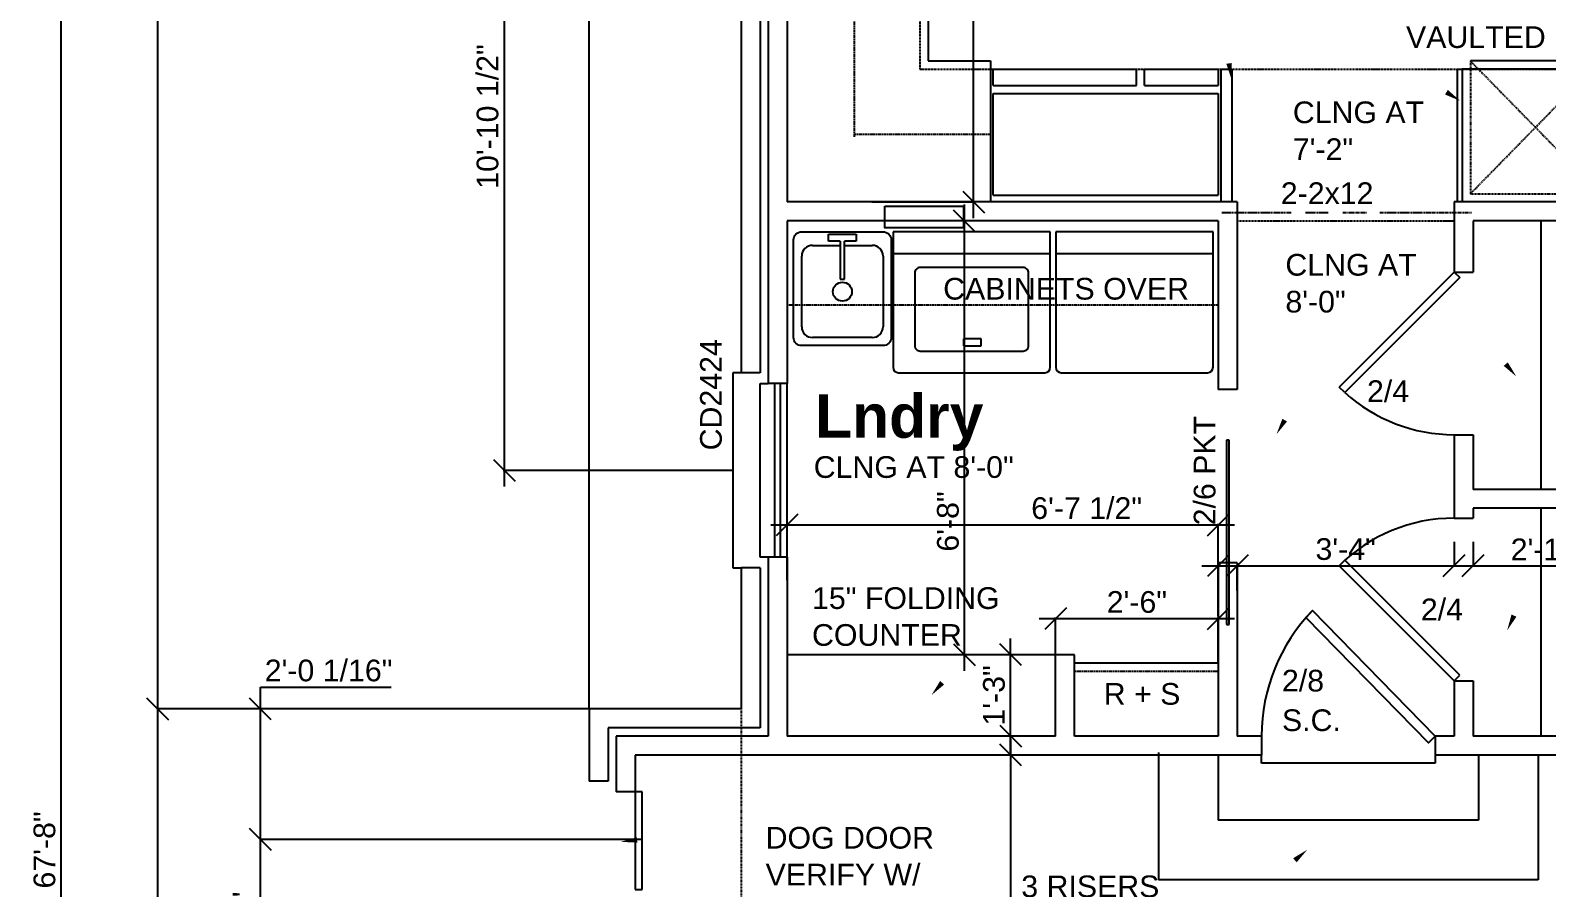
# Model space of a CAD drawing. Header units: inches. Extents: x 8 to 1535, y 73 to 1076.
# Drawn here: x 617.6 to 897.2, y 575.6 to 733.8 of the extents above; entities that cross this region are included whole.
import ezdxf
from ezdxf.enums import TextEntityAlignment as Align

# ---------------------------------------------------------------- set-up
doc = ezdxf.new("R2010")
doc.units = ezdxf.units.IN
doc.header["$MEASUREMENT"] = 0
for name, pattern in [('BEAM', [1.2, 0.6, -0.1, 0.15, -0.1, 0.15, -0.1]), ('CABLIN', [0.35, 0.25, -0.1]), ('HDR', [0.36, 0.1, -0.075, 0.11, -0.075]), ('SOFFIT', [0.37, 0.25, -0.05, 0.02, -0.05]), ('TDOTDASH', [0.32, 0.2, -0.04, 0.04, -0.04])]:
    doc.linetypes.add(name, pattern=pattern)
for name, color, linetype in [('AR APPL SPEC', 14, 'Continuous'), ('AR APPLIANCE', 1, 'Continuous'), ('AR BRICK WALL', 2, 'Continuous'), ('AR D CABINET', 3, 'CABLIN'), ('AR DOOR', 2, 'Continuous'), ('AR GLAZING', 2, 'Continuous'), ('AR HEADER', 3, 'HDR'), ('AR S CABINET', 6, 'Continuous'), ('AR STAIR', 3, 'Continuous'), ('AR WALL', 7, 'Continuous'), ('BEAM', 7, 'BEAM'), ('BRIEF NOTE', 4, 'Continuous'), ('DIMENSIONS', 2, 'Continuous'), ('GENERAL NOTE', 4, 'Continuous'), ('MP FIXTURE', 1, 'Continuous'), ('MP FIXTURE SPEC', 14, 'Continuous'), ('SOFFIT', 3, 'SOFFIT')]:
    doc.layers.add(name, color=color, linetype=linetype)
doc.styles.add('BRMNAMES', font='swisseb.ttf', dxfattribs={"oblique": 15, "height": 10})
doc.styles.add('DIMTXT', font='ARIAL.TTF', dxfattribs={"height": 4})
doc.styles.add('NOTES', font='ARIAL.TTF', dxfattribs={"height": 4})
doc.dimstyles.new('Arch', dxfattribs={"dimtxt": 0.1875, "dimasz": 4, "dimexe": 0.179993, "dimexo": 0.0625, "dimgap": 1, "dimtad": 1, "dimtoh": 1, "dimdec": 4, "dimzin": 0, "dimdsep": 46, "dimlunit": 4, "dimtxsty": 'DIMTXT', "dimblk1": 'OBLIQUE', "dimblk2": 'OBLIQUE', "dimsah": 1, "dimcen": 0.089996, "dimdle": 3, "dimadec": 0, "dimazin": 0, "dimtfac": 1, "dimtdec": 4, "dimtofl": 0, "dimtmove": 0, "dimatfit": 3, "dimldrblk": 'OBLIQUE', "dimfxl": 0, "dimfrac": 2, "dimtolj": 1, "dimtzin": 0, "dimarcsym": 0})

# ---------------------------------------------------------------- blocks, each defined once
blk = doc.blocks.new('OVENS 04')
at = {"layer": 'AR APPLIANCE'}
for p, q in [((-27, 0), (-27, -24.5)), ((0, -24.5), (0, 0)), ((-27, -24.5), (0, -24.5)), ((-25.5, -26), (-1.5, -26))]:
    blk.add_line(p, q, dxfattribs=at)
at = {"layer": 'AR APPLIANCE', "linetype": 'HDR'}
for p, q in [((-1.5, -1.5), (-25.5, -1.5)), ((-25.5, -1.5), (-25.5, -26)), ((-1.5, -26), (-1.5, -1.5))]:
    blk.add_line(p, q, dxfattribs=at)
at = {"layer": 'AR APPLIANCE', "linetype": 'TDOTDASH'}
for p, q in [((-1.5, -1.5), (-25.5, -26)), ((-1.5, -26), (-25.5, -1.5))]:
    blk.add_line(p, q, dxfattribs=at)
at = {"layer": 'AR APPL SPEC', "flags": 9}
for tag, p in [('DESCRIPTION', (-14.03, -5.81)), ('MFR', (-14.03, -4.87)), ('COLOR', (-14.03, -6.76))]:
    blk.add_attdef(tag, text='', height=0.75, dxfattribs=at).set_placement(p, align=Align.CENTER)
blk = doc.blocks.new('_OBLIQUE')
at = {"color": 0, "linetype": 'ByBlock'}
blk.add_line((-0.5, -0.5), (0.5, 0.5), dxfattribs=at)
blk = doc.blocks.new('*D151')
at = {"layer": 'Defpoints', "color": 0}
for p in [(880.11, 639.5), (883.61, 639.5), (883.61, 635.03)]:
    blk.add_point(p, dxfattribs=at)
at = {"layer": 'DIMENSIONS', "color": 0, "lineweight": -2}
for p, q in [((880.11, 639.43), (880.11, 634.85)), ((883.61, 639.44), (883.61, 634.85)), ((877.11, 635.03), (886.61, 635.03))]:
    blk.add_line(p, q, dxfattribs=at)
at = {"layer": 'DIMENSIONS', "color": 0, "lineweight": -2, "xscale": 4, "yscale": 4, "zscale": 4, "rotation": 180}
blk.add_blockref('_OBLIQUE', (880.11, 635.03), dxfattribs=at)
at = {"layer": 'DIMENSIONS', "color": 0, "lineweight": -2, "xscale": 4, "yscale": 4, "zscale": 4}
blk.add_blockref('_OBLIQUE', (883.61, 635.03), dxfattribs=at)
blk = doc.blocks.new('*D152')
at = {"layer": 'Defpoints', "color": 0}
for p in [(908.61, 641.31), (883.61, 639.5), (908.61, 635.03)]:
    blk.add_point(p, dxfattribs=at)
at = {"layer": 'DIMENSIONS', "color": 0, "lineweight": -2}
for p, q in [((908.61, 641.25), (908.61, 634.85)), ((883.61, 639.44), (883.61, 634.85)), ((880.61, 635.03), (911.61, 635.03))]:
    blk.add_line(p, q, dxfattribs=at)
at = {"layer": 'DIMENSIONS', "color": 0, "lineweight": -2, "xscale": 4, "yscale": 4, "zscale": 4, "rotation": 180}
blk.add_blockref('_OBLIQUE', (883.61, 635.03), dxfattribs=at)
at = {"layer": 'DIMENSIONS', "color": 0, "lineweight": -2, "xscale": 4, "yscale": 4, "zscale": 4}
blk.add_blockref('_OBLIQUE', (908.61, 635.03), dxfattribs=at)
at = {"layer": 'DIMENSIONS', "color": 0, "insert": (896.11, 638.04), "char_height": 4, "attachment_point": 5, "style": 'DIMTXT'}
blk.add_mtext('\\A1;2\'-1"', dxfattribs=at)
blk = doc.blocks.new('REFRIDGERATOR 06')
at = {"layer": 'AR APPLIANCE'}
for p, q in [((-20.75, 21.5), (-20.75, 24.5)), ((-20.75, 24.5), (5.7, 24.5)), ((5.7, 21.5), (5.7, 24.5)), ((7.2, 21.5), (7.2, 24.5)), ((7.2, 24.5), (20.75, 24.5)), ((20.75, 24.5), (20.75, 21.5)), ((-20.75, 21.5), (5.7, 21.5)), ((-20.75, 1.25), (-20.75, 20)), ((-20.75, 20), (20.75, 20)), ((7.2, 21.5), (20.75, 21.5)), ((20.75, 20), (20.75, 1.25)), ((-20.75, 1.25), (20.75, 1.25))]:
    blk.add_line(p, q, dxfattribs=at)
at = {"layer": 'MP FIXTURE SPEC', "flags": 9}
for tag, p in [('DESCRIPTION', (0, 5.21)), ('MFR', (0, 6.16)), ('COLOR', (0, 4.27))]:
    blk.add_attdef(tag, text='', height=0.75, dxfattribs=at).set_placement(p, align=Align.CENTER)
blk = doc.blocks.new('WASHER-DRYER 01')
at = {"layer": 'AR APPLIANCE'}
for p, q in [((-0.5, -1.5), (-29.5, -1.5)), ((-29.5, -1.5), (-29.5, -26.49)), ((-0.5, -26.49), (-0.5, -1.5)), ((29.5, -1.5), (0.5, -1.5)), ((0.5, -1.5), (0.5, -26.49)), ((29.5, -26.49), (29.5, -1.5)), ((-29.5, -5.49), (-0.5, -5.49)), ((0.5, -5.49), (29.5, -5.49)), ((-13.23, -21.22), (-16.48, -21.22)), ((-16.48, -21.22), (-16.48, -22.51)), ((-13.23, -22.51), (-13.23, -21.22)), ((-16.48, -22.51), (-13.23, -22.51)), ((-28.5, -27.49), (-1.5, -27.49)), ((1.5, -27.49), (28.5, -27.49))]:
    blk.add_line(p, q, dxfattribs=at)
blk.add_lwpolyline([(-5.5, -8.09), (-24.5, -8.09, 0.414214), (-25.5, -9.09), (-25.5, -22.49, 0.414214), (-24.5, -23.49), (-5.5, -23.49, 0.414214), (-4.5, -22.49), (-4.5, -9.09, 0.414214)], format="xyb", close=True, dxfattribs=at)
for centre, start, end in [((-28.5, -26.49), 180, 270), ((-1.5, -26.49), 270, 0), ((1.5, -26.49), 180, 270), ((28.5, -26.49), 270, 0)]:
    blk.add_arc(centre, 1, start, end, dxfattribs=at)
at = {"layer": 'AR APPL SPEC', "flags": 9}
for tag, p in [('MFR', (-14.69, -14.3)), ('DESCRIPTION', (-14.69, -15.24)), ('COLOR', (-14.69, -16.19))]:
    blk.add_attdef(tag, text='', height=0.75, dxfattribs=at).set_placement(p, align=Align.CENTER)
blk = doc.blocks.new('LAUNDRY SINK 02')
at = {"layer": 'MP FIXTURE'}
for p, q in [((-2.55, -1.97), (2.51, -1.97)), ((-2.55, -3.24), (-2.55, -1.97)), ((2.51, -1.97), (2.51, -3.24)), ((-5.5, -4), (-0.41, -4)), ((-0.41, -3.24), (-2.55, -3.24)), ((-0.41, -3.24), (-0.41, -10.24)), ((2.51, -3.24), (0.41, -3.24)), ((0.41, -10.24), (0.41, -3.24)), ((0.41, -4), (5.5, -4)), ((-7.5, -19), (-7.5, -6)), ((7.5, -6), (7.5, -19)), ((-0.41, -10.24), (0.41, -10.24)), ((5.5, -21), (-5.5, -21))]:
    blk.add_line(p, q, dxfattribs=at)
blk.add_lwpolyline([(-9, -21), (-9, -3, -0.414214), (-7.5, -1.5), (7.5, -1.5, -0.414214), (9, -3), (9, -21, -0.414214), (7.5, -22.5), (-7.5, -22.5, -0.414214)], format="xyb", close=True, dxfattribs=at)
at = {"layer": 'MP FIXTURE', "linetype": 'Continuous'}
blk.add_circle((0, -12.54, 110), 1.75, dxfattribs=at)
at = {"layer": 'MP FIXTURE'}
for centre, start, end in [((-5.5, -6), 90, 180), ((5.5, -6), 0, 90), ((-5.5, -19), 180, 270), ((5.5, -19), 270, 0)]:
    blk.add_arc(centre, 2, start, end, dxfattribs=at)
at = {"layer": 'MP FIXTURE SPEC', "flags": 9}
for tag, p in [('MFR', (-0.02, -16.65)), ('DESCRIPTION', (-0.02, -17.59)), ('COLOR', (-0.02, -18.53))]:
    blk.add_attdef(tag, text='', height=0.75, dxfattribs=at).set_placement(p, align=Align.CENTER)
blk = doc.blocks.new('*D190')
at = {"layer": 'Defpoints', "color": 0}
for p in [(623.22, 988.61), (970.32, 988.61), (720.61, 176.61)]:
    blk.add_point(p, dxfattribs=at)
at = {"layer": 'DIMENSIONS', "color": 0, "lineweight": -2}
for p, q in [((623.22, 173.61), (623.22, 991.61)), ((970.25, 988.61), (623.04, 988.61)), ((720.55, 176.61), (623.04, 176.61))]:
    blk.add_line(p, q, dxfattribs=at)
at = {"layer": 'DIMENSIONS', "color": 0, "lineweight": -2, "xscale": 4, "yscale": 4, "zscale": 4}
for p, rotation in [((623.22, 988.61), 90), ((623.22, 176.61), 270)]:
    blk.add_blockref('_OBLIQUE', p, dxfattribs=dict(at, rotation=rotation))
at = {"layer": 'DIMENSIONS', "color": 0, "insert": (620.18, 582.61), "char_height": 4, "attachment_point": 5, "rotation": 90, "style": 'DIMTXT'}
blk.add_mtext('\\A1;67\'-8"', dxfattribs=at)
blk = doc.blocks.new('*D191')
at = {"layer": 'Defpoints', "color": 0}
for p in [(641.06, 608.61), (720.61, 608.61), (720.61, 176.61)]:
    blk.add_point(p, dxfattribs=at)
at = {"layer": 'DIMENSIONS', "color": 0, "lineweight": -2}
for p, q in [((641.06, 173.61), (641.06, 611.61)), ((720.55, 608.61), (640.88, 608.61)), ((720.55, 176.61), (640.88, 176.61))]:
    blk.add_line(p, q, dxfattribs=at)
at = {"layer": 'DIMENSIONS', "color": 0, "lineweight": -2, "xscale": 4, "yscale": 4, "zscale": 4}
for p, rotation in [((641.06, 608.61), 90), ((641.06, 176.61), 270)]:
    blk.add_blockref('_OBLIQUE', p, dxfattribs=dict(at, rotation=rotation))
at = {"layer": 'DIMENSIONS', "color": 0, "insert": (638.01, 392.61), "char_height": 4, "attachment_point": 5, "rotation": 90, "style": 'DIMTXT'}
blk.add_mtext("\\A1;36'", dxfattribs=at)
blk = doc.blocks.new('*D192')
at = {"layer": 'Defpoints', "color": 0}
for p in [(641.06, 872.61), (748.61, 872.61), (720.61, 608.61)]:
    blk.add_point(p, dxfattribs=at)
at = {"layer": 'DIMENSIONS', "color": 0, "lineweight": -2}
for p, q in [((641.06, 605.61), (641.06, 875.61)), ((748.55, 872.61), (640.88, 872.61)), ((720.55, 608.61), (640.88, 608.61))]:
    blk.add_line(p, q, dxfattribs=at)
at = {"layer": 'DIMENSIONS', "color": 0, "lineweight": -2, "xscale": 4, "yscale": 4, "zscale": 4}
for p, rotation in [((641.06, 872.61), 90), ((641.06, 608.61), 270)]:
    blk.add_blockref('_OBLIQUE', p, dxfattribs=dict(at, rotation=rotation))
at = {"layer": 'DIMENSIONS', "color": 0, "insert": (638.05, 740.61), "char_height": 4, "attachment_point": 5, "rotation": 90, "style": 'DIMTXT'}
blk.add_mtext("\\A1;22'", dxfattribs=at)
blk = doc.blocks.new('*D194')
at = {"layer": 'Defpoints', "color": 0}
for p in [(748.61, 1022.7), (748.61, 872.61), (720.61, 608.61)]:
    blk.add_point(p, dxfattribs=at)
at = {"layer": 'DIMENSIONS', "color": 0, "lineweight": -2}
for p, q in [((717.61, 1022.7), (751.61, 1022.7)), ((720.61, 608.67), (720.61, 1022.88)), ((748.61, 872.67), (748.61, 1022.88))]:
    blk.add_line(p, q, dxfattribs=at)
at = {"layer": 'DIMENSIONS', "color": 0, "lineweight": -2, "xscale": 4, "yscale": 4, "zscale": 4, "rotation": 180}
blk.add_blockref('_OBLIQUE', (720.61, 1022.7), dxfattribs=at)
at = {"layer": 'DIMENSIONS', "color": 0, "lineweight": -2, "xscale": 4, "yscale": 4, "zscale": 4}
blk.add_blockref('_OBLIQUE', (748.61, 1022.7), dxfattribs=at)
at = {"layer": 'DIMENSIONS', "color": 0, "insert": (734.61, 1025.71), "char_height": 4, "attachment_point": 5, "style": 'DIMTXT'}
blk.add_mtext('\\A1;2\'-4"', dxfattribs=at)
blk = doc.blocks.new('*D197')
at = {"layer": 'Defpoints', "color": 0}
for p in [(772.64, 864.11), (791.49, 864.11), (772.64, 702.11)]:
    blk.add_point(p, dxfattribs=at)
at = {"layer": 'DIMENSIONS', "color": 0, "lineweight": -2}
for p, q in [((791.49, 699.11), (791.49, 867.11)), ((772.71, 864.11), (791.67, 864.11)), ((772.71, 702.11), (791.67, 702.11))]:
    blk.add_line(p, q, dxfattribs=at)
at = {"layer": 'DIMENSIONS', "color": 0, "lineweight": -2, "xscale": 4, "yscale": 4, "zscale": 4}
for p, rotation in [((791.49, 864.11), 90), ((791.49, 702.11), 270)]:
    blk.add_blockref('_OBLIQUE', p, dxfattribs=dict(at, rotation=rotation))
at = {"layer": 'DIMENSIONS', "color": 0, "insert": (788.44, 805.97), "char_height": 4, "attachment_point": 5, "rotation": 90, "style": 'DIMTXT'}
blk.add_mtext('\\A1;13\'-6"', dxfattribs=at)
blk = doc.blocks.new('DOOR 09')
for p, q in [((0.6667, 2), (-0.3333, 2)), ((-0.3333, 2), (-0.3333, 1.5)), ((0.6667, 1.5), (0.6667, 2)), ((-0.3333, 1.5), (0.6667, 1.5))]:
    blk.add_line(p, q)
blk = doc.blocks.new('DOOR 02-45')
for p, q in [((0, 0), (0.7069, 0.7069)), ((0.0344, -0.0344), (0.7413, 0.6725)), ((0.7413, 0.6725), (0.7069, 0.7069)), ((0, 0), (0.0344, -0.0344))]:
    blk.add_line(p, q)
blk.add_arc((0, 0), 0.9997, 0, 45)
blk = doc.blocks.new('DOOR 01-45')
for p, q in [((0, 0), (0.0344, 0.0344)), ((0, 0), (0.7069, -0.7069)), ((0.0344, 0.0344), (0.7413, -0.6725)), ((0.7413, -0.6725), (0.7069, -0.7069))]:
    blk.add_line(p, q)
blk.add_arc((0, 0), 0.9997, 317.78631, 360)
blk = doc.blocks.new('*D198')
at = {"layer": 'Defpoints', "color": 0}
for p in [(798.31, 618.61), (806.61, 618.61), (806.61, 603.61)]:
    blk.add_point(p, dxfattribs=at)
at = {"layer": 'DIMENSIONS', "color": 0, "lineweight": -2}
for p, q in [((798.31, 600.61), (798.31, 621.61)), ((806.55, 618.61), (798.13, 618.61)), ((806.55, 603.61), (798.13, 603.61))]:
    blk.add_line(p, q, dxfattribs=at)
at = {"layer": 'DIMENSIONS', "color": 0, "lineweight": -2, "xscale": 4, "yscale": 4, "zscale": 4}
for p, rotation in [((798.31, 618.61), 90), ((798.31, 603.61), 270)]:
    blk.add_blockref('_OBLIQUE', p, dxfattribs=dict(at, rotation=rotation))
at = {"layer": 'DIMENSIONS', "color": 0, "insert": (795.27, 611.11), "char_height": 4, "attachment_point": 5, "rotation": 90, "style": 'DIMTXT'}
blk.add_mtext('\\A1;1\'-3"', dxfattribs=at)
blk = doc.blocks.new('*D199')
at = {"layer": 'Defpoints', "color": 0}
for p in [(789.82, 698.61), (800.94, 698.61), (806.61, 618.61)]:
    blk.add_point(p, dxfattribs=at)
at = {"layer": 'DIMENSIONS', "color": 0, "lineweight": -2}
for p, q in [((789.82, 615.61), (789.82, 701.61)), ((800.87, 698.61), (789.64, 698.61)), ((806.55, 618.61), (789.64, 618.61))]:
    blk.add_line(p, q, dxfattribs=at)
at = {"layer": 'DIMENSIONS', "color": 0, "lineweight": -2, "xscale": 4, "yscale": 4, "zscale": 4}
for p, rotation in [((789.82, 698.61), 90), ((789.82, 618.61), 270)]:
    blk.add_blockref('_OBLIQUE', p, dxfattribs=dict(at, rotation=rotation))
at = {"layer": 'DIMENSIONS', "color": 0, "insert": (786.78, 643.18), "char_height": 4, "attachment_point": 5, "rotation": 90, "style": 'DIMTXT'}
blk.add_mtext('\\A1;6\'-8"', dxfattribs=at)
blk = doc.blocks.new('*D200')
at = {"layer": 'Defpoints', "color": 0}
for p in [(836.61, 625.27), (806.61, 618.61), (836.61, 617.11)]:
    blk.add_point(p, dxfattribs=at)
at = {"layer": 'DIMENSIONS', "color": 0, "lineweight": -2}
for p, q in [((803.61, 625.27), (839.61, 625.27)), ((806.61, 618.67), (806.61, 625.45)), ((836.61, 617.17), (836.61, 625.45))]:
    blk.add_line(p, q, dxfattribs=at)
at = {"layer": 'DIMENSIONS', "color": 0, "lineweight": -2, "xscale": 4, "yscale": 4, "zscale": 4, "rotation": 180}
blk.add_blockref('_OBLIQUE', (806.61, 625.27), dxfattribs=at)
at = {"layer": 'DIMENSIONS', "color": 0, "lineweight": -2, "xscale": 4, "yscale": 4, "zscale": 4}
blk.add_blockref('_OBLIQUE', (836.61, 625.27), dxfattribs=at)
at = {"layer": 'DIMENSIONS', "color": 0, "insert": (821.61, 628.31), "char_height": 4, "attachment_point": 5, "style": 'DIMTXT'}
blk.add_mtext('\\A1;2\'-6"', dxfattribs=at)
blk = doc.blocks.new('*D201')
at = {"layer": 'Defpoints', "color": 0}
for p in [(802.55, 600.11), (798.31, 185.11), (802.55, 185.11)]:
    blk.add_point(p, dxfattribs=at)
at = {"layer": 'DIMENSIONS', "color": 0, "lineweight": -2}
for p, q in [((798.31, 603.11), (798.31, 182.11)), ((802.49, 600.11), (798.13, 600.11)), ((802.49, 185.11), (798.13, 185.11))]:
    blk.add_line(p, q, dxfattribs=at)
at = {"layer": 'DIMENSIONS', "color": 0, "lineweight": -2, "xscale": 4, "yscale": 4, "zscale": 4}
for p, rotation in [((798.31, 600.11), 90), ((798.31, 185.11), 270)]:
    blk.add_blockref('_OBLIQUE', p, dxfattribs=dict(at, rotation=rotation))
at = {"layer": 'DIMENSIONS', "color": 0, "insert": (795.27, 392.61), "char_height": 4, "attachment_point": 5, "rotation": 90, "style": 'DIMTXT'}
blk.add_mtext('\\A1;34\'-7"', dxfattribs=at)
blk = doc.blocks.new('*D202')
at = {"layer": 'Defpoints', "color": 0}
for p in [(836.61, 642.55), (757.11, 632.31), (836.61, 625.65)]:
    blk.add_point(p, dxfattribs=at)
at = {"layer": 'DIMENSIONS', "color": 0, "lineweight": -2}
for p, q in [((754.11, 642.55), (839.61, 642.55)), ((757.11, 632.38), (757.11, 642.73)), ((836.61, 625.72), (836.61, 642.73))]:
    blk.add_line(p, q, dxfattribs=at)
at = {"layer": 'DIMENSIONS', "color": 0, "lineweight": -2, "xscale": 4, "yscale": 4, "zscale": 4, "rotation": 180}
blk.add_blockref('_OBLIQUE', (757.11, 642.55), dxfattribs=at)
at = {"layer": 'DIMENSIONS', "color": 0, "lineweight": -2, "xscale": 4, "yscale": 4, "zscale": 4}
blk.add_blockref('_OBLIQUE', (836.61, 642.55), dxfattribs=at)
at = {"layer": 'DIMENSIONS', "color": 0, "insert": (812.35, 645.62), "char_height": 4, "attachment_point": 5, "style": 'DIMTXT'}
blk.add_mtext('\\A1;6\'-7 1/2"', dxfattribs=at)
blk = doc.blocks.new('*D203')
at = {"layer": 'Defpoints', "color": 0}
for p in [(840.11, 635.03), (840.11, 630.38), (836.61, 625.65)]:
    blk.add_point(p, dxfattribs=at)
at = {"layer": 'DIMENSIONS', "color": 0, "lineweight": -2}
for p, q in [((833.61, 635.03), (843.11, 635.03)), ((836.61, 625.72), (836.61, 635.21)), ((840.11, 630.44), (840.11, 635.21))]:
    blk.add_line(p, q, dxfattribs=at)
at = {"layer": 'DIMENSIONS', "color": 0, "lineweight": -2, "xscale": 4, "yscale": 4, "zscale": 4, "rotation": 180}
blk.add_blockref('_OBLIQUE', (836.61, 635.03), dxfattribs=at)
at = {"layer": 'DIMENSIONS', "color": 0, "lineweight": -2, "xscale": 4, "yscale": 4, "zscale": 4}
blk.add_blockref('_OBLIQUE', (840.11, 635.03), dxfattribs=at)
blk = doc.blocks.new('*D204')
at = {"layer": 'Defpoints', "color": 0}
for p in [(880.11, 639.5), (880.11, 635.03), (840.11, 630.38)]:
    blk.add_point(p, dxfattribs=at)
at = {"layer": 'DIMENSIONS', "color": 0, "lineweight": -2}
for p, q in [((880.11, 639.43), (880.11, 634.85)), ((837.11, 635.03), (883.11, 635.03)), ((840.11, 630.44), (840.11, 635.21))]:
    blk.add_line(p, q, dxfattribs=at)
at = {"layer": 'DIMENSIONS', "color": 0, "lineweight": -2, "xscale": 4, "yscale": 4, "zscale": 4, "rotation": 180}
blk.add_blockref('_OBLIQUE', (840.11, 635.03), dxfattribs=at)
at = {"layer": 'DIMENSIONS', "color": 0, "lineweight": -2, "xscale": 4, "yscale": 4, "zscale": 4}
blk.add_blockref('_OBLIQUE', (880.11, 635.03), dxfattribs=at)
at = {"layer": 'DIMENSIONS', "color": 0, "insert": (860.11, 638.07), "char_height": 4, "attachment_point": 5, "style": 'DIMTXT'}
blk.add_mtext('\\A1;3\'-4"', dxfattribs=at)
blk = doc.blocks.new('DOOR 10')
for p, q in [((-1, 0), (-1, -1.25)), ((1, 0), (-1, 0)), ((1, -1.25), (1, 0)), ((-1, -1.25), (1, -1.25))]:
    blk.add_line(p, q)
blk = doc.blocks.new('*D207')
at = {"layer": 'Defpoints', "color": 0}
for p in [(747.11, 783.11), (704.96, 652.61), (747.11, 652.61)]:
    blk.add_point(p, dxfattribs=at)
at = {"layer": 'DIMENSIONS', "color": 0, "lineweight": -2}
for p, q in [((704.96, 786.11), (704.96, 649.61)), ((747.05, 783.11), (704.78, 783.11)), ((747.05, 652.61), (704.78, 652.61))]:
    blk.add_line(p, q, dxfattribs=at)
at = {"layer": 'DIMENSIONS', "color": 0, "lineweight": -2, "xscale": 4, "yscale": 4, "zscale": 4}
for p, rotation in [((704.96, 783.11), 90), ((704.96, 652.61), 270)]:
    blk.add_blockref('_OBLIQUE', p, dxfattribs=dict(at, rotation=rotation))
at = {"layer": 'DIMENSIONS', "color": 0, "insert": (701.89, 717.86), "char_height": 4, "attachment_point": 5, "rotation": 90, "style": 'DIMTXT'}
blk.add_mtext('\\A1;10\'-10 1/2"', dxfattribs=at)
blk = doc.blocks.new('*D209')
at = {"layer": 'Defpoints', "color": 0}
for p in [(659.99, 584.54), (730.36, 584.54), (725.61, 538.61)]:
    blk.add_point(p, dxfattribs=at)
at = {"layer": 'DIMENSIONS', "color": 0, "lineweight": -2}
for p, q in [((659.99, 535.61), (659.99, 587.54)), ((730.3, 584.54), (659.81, 584.54)), ((725.55, 538.61), (659.81, 538.61))]:
    blk.add_line(p, q, dxfattribs=at)
at = {"layer": 'DIMENSIONS', "color": 0, "lineweight": -2, "xscale": 4, "yscale": 4, "zscale": 4}
for p, rotation in [((659.99, 584.54), 90), ((659.99, 538.61), 270)]:
    blk.add_blockref('_OBLIQUE', p, dxfattribs=dict(at, rotation=rotation))
at = {"layer": 'DIMENSIONS', "color": 0, "insert": (656.92, 561.58), "char_height": 4, "attachment_point": 5, "rotation": 90, "style": 'DIMTXT'}
blk.add_mtext('\\A1;3\'-9 15/16"', dxfattribs=at)
blk = doc.blocks.new('*D210')
at = {"layer": 'Defpoints', "color": 0}
for p in [(659.99, 608.61), (717.61, 608.61), (730.36, 584.54)]:
    blk.add_point(p, dxfattribs=at)
at = {"layer": 'DIMENSIONS', "color": 0, "lineweight": -2}
for p, q in [((659.99, 608.61), (659.99, 612.61)), ((659.99, 612.61), (684.12, 612.61)), ((717.55, 608.61), (659.81, 608.61)), ((659.99, 581.54), (659.99, 608.61)), ((730.3, 584.54), (659.81, 584.54))]:
    blk.add_line(p, q, dxfattribs=at)
at = {"layer": 'DIMENSIONS', "color": 0, "lineweight": -2, "xscale": 4, "yscale": 4, "zscale": 4}
for p, rotation in [((659.99, 608.61), 90), ((659.99, 584.54), 270)]:
    blk.add_blockref('_OBLIQUE', p, dxfattribs=dict(at, rotation=rotation))
at = {"layer": 'DIMENSIONS', "color": 0, "insert": (672.56, 615.68), "char_height": 4, "attachment_point": 5, "style": 'DIMTXT'}
blk.add_mtext('\\A1;2\'-0 1/16"', dxfattribs=at)

msp = doc.modelspace()

# ---------------------------------------------------------------- linework, layer by layer
at = {"layer": 'AR APPLIANCE'}
msp.add_lwpolyline([(775.12145, 701.36078), (789.62145, 701.36078), (789.62145, 697.36078), (775.12145, 697.36078), (775.12145, 701.36078)], dxfattribs=at)
at = {"layer": 'AR BRICK WALL'}
for p, q in [((748.61381, 760.10809), (748.61381, 670.61199)), ((752.11381, 760.10809), (752.11381, 670.61199)), ((752.11381, 670.61199), (748.61381, 670.61199)), ((748.61381, 634.61199), (748.61381, 608.60809)), ((752.11381, 634.61199), (748.61381, 634.61199)), ((752.11381, 634.61199), (752.11381, 605.10809)), ((748.61381, 608.60809), (720.61381, 608.60809)), ((720.61381, 608.60809), (720.61381, 595.29921)), ((752.11381, 605.10809), (724.11381, 605.10809)), ((724.11381, 605.10809), (724.11381, 595.29921)), ((724.11381, 595.29921), (720.61381, 595.29921))]:
    msp.add_line(p, q, dxfattribs=at)
at = {"layer": 'AR D CABINET'}
for p, q in [((769.50813, 755.64328), (769.50813, 714.14328)), ((769.61381, 714.60809), (794.61381, 714.60809)), ((757.11381, 683.10809), (836.61381, 683.10809)), ((810.11381, 615.60809), (836.61381, 615.60809))]:
    msp.add_line(p, q, dxfattribs=at)
at = {"layer": 'AR DOOR'}
for p, q in [((844.61381, 598.60809), (844.61381, 600.10809)), ((876.61381, 598.60809), (844.61381, 598.60809)), ((876.61381, 600.10809), (876.61381, 598.60809))]:
    msp.add_line(p, q, dxfattribs=at)
msp.add_lwpolyline([(853.98639, 626.7355), (852.74896, 625.49806), (875.37637, 602.37064), (876.61381, 603.60809), (853.98639, 626.7355, 0.195224384), (844.61381, 603.60809, 0.195224384)], format="xyb", dxfattribs=at)
at = {"layer": 'AR GLAZING'}
for p, q in [((748.61381, 670.61199), (747.11381, 670.61199)), ((747.11381, 670.61199), (747.11381, 634.61199)), ((752.11381, 636.61199), (752.11381, 668.61199)), ((752.11381, 668.61199), (753.61381, 668.61199)), ((754.86381, 636.61199), (754.86381, 668.61199)), ((755.86381, 636.61199), (755.86381, 668.61199)), ((757.11381, 636.61199), (757.11381, 668.61199)), ((753.61381, 636.61199), (752.11381, 636.61199)), ((747.11381, 634.61199), (748.61381, 634.61199))]:
    msp.add_line(p, q, dxfattribs=at)
at = {"layer": 'AR HEADER'}
msp.add_line((748.61381, 608.60809), (748.61381, 440.10809), dxfattribs=at)
at = {"layer": 'AR S CABINET'}
for p, q in [((783.11381, 838.10809), (783.11381, 728.10809)), ((783.11381, 728.10809), (794.61381, 728.10809)), ((794.61381, 728.10809), (794.61381, 702.10809)), ((837.11381, 726.60809), (837.11381, 702.10809)), ((837.11381, 726.60809), (839.11381, 726.60809)), ((839.11381, 726.60809), (839.11381, 702.10809)), ((880.67057, 726.60809), (881.61381, 726.60809)), ((880.67057, 726.60809), (880.67057, 702.10809)), ((881.61381, 726.60809), (881.61381, 702.10809)), ((896.11381, 698.60809), (896.11381, 649.10809)), ((896.11381, 645.60809), (896.11381, 603.60809)), ((806.61381, 618.60809), (757.11381, 618.60809)), ((810.11381, 617.10809), (836.61381, 617.10809))]:
    msp.add_line(p, q, dxfattribs=at)
at = {"layer": 'AR STAIR'}
for p, q in [((825.61381, 600.60809), (825.61381, 577.10809)), ((836.61381, 600.10809), (836.61381, 588.10809)), ((884.61381, 600.10809), (884.61381, 588.10809)), ((895.61381, 600.10809), (895.61381, 577.10809)), ((884.61381, 588.10809), (836.61381, 588.10809)), ((895.61381, 577.10809), (825.61381, 577.10809))]:
    msp.add_line(p, q, dxfattribs=at)
at = {"layer": 'AR WALL'}
for p, q in [((753.61381, 762.10809), (753.61381, 668.61199)), ((757.11381, 762.10809), (757.11381, 702.10809)), ((840.11381, 702.10809), (757.11381, 702.10809)), ((840.11381, 702.10809), (840.11381, 667.5365)), ((908.61381, 702.10809), (880.11381, 702.10809)), ((880.11381, 702.10809), (880.11381, 689.17873)), ((757.11381, 698.60809), (757.11381, 668.61199)), ((836.61381, 698.60809), (757.11381, 698.60809)), ((836.61381, 698.60809), (836.61381, 667.5365)), ((883.61381, 698.60809), (883.61381, 689.17873)), ((908.61381, 698.60809), (883.61381, 698.60809)), ((880.11381, 689.17873), (883.61381, 689.17873)), ((757.11381, 668.61199), (753.61381, 668.61199)), ((840.11381, 667.5365), (836.61381, 667.5365)), ((880.11381, 659.17873), (880.11381, 643.80353)), ((880.11381, 659.17873), (883.61381, 659.17873)), ((883.61381, 659.17873), (883.61381, 649.10809)), ((908.61381, 649.10809), (883.61381, 649.10809)), ((880.11381, 643.80353), (883.61381, 643.80353)), ((908.61381, 645.60809), (883.61381, 645.60809)), ((883.61381, 645.60809), (883.61381, 643.80353)), ((753.61381, 636.61199), (753.61381, 603.60809)), ((757.11381, 636.61199), (753.61381, 636.61199)), ((757.11381, 636.61199), (757.11381, 603.60809)), ((836.61381, 635.5365), (836.61381, 603.60809)), ((840.11381, 635.5365), (836.61381, 635.5365)), ((840.11381, 635.5365), (840.11381, 603.60809)), ((806.61381, 603.60809), (806.61381, 618.60809)), ((810.11381, 618.60809), (806.61381, 618.60809)), ((810.11381, 603.60809), (810.11381, 618.60809)), ((880.11381, 613.80353), (880.11381, 603.60809)), ((880.11381, 613.80353), (883.61381, 613.80353)), ((883.61381, 613.80353), (883.61381, 603.60809)), ((753.61381, 603.60809), (725.61381, 603.60809)), ((725.61381, 603.60809), (725.61381, 593.29921)), ((806.61381, 603.60809), (757.11381, 603.60809)), ((836.61381, 603.60809), (810.11381, 603.60809)), ((844.61381, 603.60809), (840.11381, 603.60809)), ((844.61381, 603.60809), (844.61381, 600.10809)), ((880.11381, 603.60809), (876.61381, 603.60809)), ((876.61381, 603.60809), (876.61381, 600.10809)), ((908.61381, 603.60809), (883.61381, 603.60809)), ((729.11381, 600.10809), (729.11381, 593.29921)), ((844.61381, 600.10809), (729.11381, 600.10809)), ((912.11381, 600.10809), (876.61381, 600.10809)), ((729.11381, 593.29921), (725.61381, 593.29921))]:
    msp.add_line(p, q, dxfattribs=at)
at = {"layer": 'BEAM'}
for p, q in [((837.26652, 700.14028), (850.05339, 700.14028)), ((852.69531, 700.14028), (856.92237, 700.14028)), ((859.56429, 700.14028), (863.94987, 700.14028)), ((866.43327, 700.14028), (883.34153, 700.14028))]:
    msp.add_line(p, q, dxfattribs=at)
at = {"layer": 'GENERAL NOTE'}
for points in [[(811.81062, 705.91155, 0, 16, 0), (811.81062, 709.91155, 0, 0, 0), (811.81062, 735.40384, 16, 0, 0)], [(881.22799, 720.74645, 0, 0.99, 0), (878.69314, 722.35097, 0, 0, 0.133560752), (825.80061, 738.64128, 0, 0, -7.667380054)], [(839.06302, 724.69725, 0, 0.99, 0), (838.60207, 727.66163, 0, 0, 0.369336432), (825.80061, 738.64128, 0, 0, -9.476016377)], [(891.5843, 669.92823, 0, 0.99, 0), (889.63044, 672.20472, 0, 0, 0.252429346), (860.99092, 683.21378, 0, 0, 4.00074375)], [(847.35864, 659.27654, 0, 0.99, 0), (848.86911, 661.86854, 0, 0, 0.172620278), (852.37828, 680.54118, 0, 0, -1.55925)], [(889.89348, 623.09955, 0, 0.99, 0), (891.14822, 625.82455, 0, 0, 0.213993235), (891.5843, 669.92823, 0, 0, -5.053747655)], [(783.74132, 611.16966, 0, 0.99, 0), (785.70424, 613.43834, 0, 0, 0.43626474), (784.85092, 621.20161, 0, 0, -1.730131405)], [(883.65233, 442.46556, 0, 16, 0), (883.65233, 446.46556, 0, 0, 0), (883.65233, 593.66852, 16, 0, 0), (883.65233, 597.66852, 0, 0, 0)], [(726.46459, 584.10554, 0, 0.99, 0), (729.44551, 584.44335, 0, 0, -0.107228292), (750.82305, 580.99634, 0, 0, 1.621596626)], [(853.02552, 582.6447, 0, 0.99, 0), (850.74464, 580.69595, 0, 0, -0.157293485), (824.01728, 569.55281, 0, 0, -6.106107305)]]:
    msp.add_lwpolyline(points, format="xyseb", dxfattribs=at)
at = {"layer": 'SOFFIT'}
for p, q in [((781.61381, 757.60809), (781.61381, 726.60809)), ((781.61381, 726.60809), (908.61381, 726.60809)), ((840.11381, 698.60809), (880.11381, 698.60809))]:
    msp.add_line(p, q, dxfattribs=at)

# ---------------------------------------------------------------- block references
at = {"layer": 'AR APPLIANCE', "rotation": 180}
msp.add_blockref('OVENS 04', (881.61381, 702.10809), dxfattribs=at)
at = {"layer": 'AR APPLIANCE'}
for name, p in [('REFRIDGERATOR 06', (815.84463, 702.10809)), ('WASHER-DRYER 01', (806.14982, 698.10809))]:
    msp.add_blockref(name, p, dxfattribs=at)
at = {"layer": 'AR DOOR', "xscale": 30, "yscale": 30, "zscale": 30}
for name, p, rotation in [('DOOR 01-45', (880.11381, 689.17873), 270), ('DOOR 02-45', (880.11381, 613.80353), 90)]:
    msp.add_blockref(name, p, dxfattribs=dict(at, rotation=rotation))
at = {"layer": 'AR DOOR', "rotation": 90}
for name, p, xscale, zscale in [('DOOR 09', (840.11381, 635.5365), 34, 34), ('DOOR 10', (729.11381, 584.29921), 9, 9)]:
    msp.add_blockref(name, p, dxfattribs=dict(at, xscale=xscale, zscale=zscale))
at = {"layer": 'MP FIXTURE'}
msp.add_blockref('LAUNDRY SINK 02', (767.30689, 698.10809), dxfattribs=at)

# ---------------------------------------------------------------- texts
at = {"layer": 'BRIEF NOTE', "style": 'BRMNAMES'}
msp.add_text('Lndry', height=8, dxfattribs=at).set_placement((777.7937, 658.61721), align=Align.CENTER)
at = {"layer": 'GENERAL NOTE', "style": 'NOTES'}
for s, p in [('VAULTED', (871.24155, 730.50726)), ('CLNG AT', (850.37042, 716.64071)), ('7\'-2"', (850.37042, 709.84071)), ('2-2x12', (848.15121, 701.72835)), ('CLNG AT', (848.99663, 688.52026)), ('CABINETS OVER', (785.89176, 684.10309)), ('8\'-0"', (848.99663, 681.72026)), ('CLNG AT 8\'-0"', (762.01968, 651.22206)), ('15" FOLDING', (761.70774, 627.05035)), ('COUNTER', (761.70774, 620.25035)), ('2/8', (848.36257, 611.82813)), ('R + S', (815.49714, 609.38605)), ('S.C.', (848.36257, 604.52813)), ('DOG DOOR', (753.14794, 582.85554)), ('VERIFY W/', (753.14794, 576.05554)), ('3 RISERS', (800.29288, 573.89095))]:
    msp.add_text(s, height=4, dxfattribs=at).set_placement(p)
for s, p in [('CD2424', (745.06367, 656.29407)), ('2/6 PKT', (836.10125, 642.47267))]:
    msp.add_text(s, height=4, rotation=90, dxfattribs=at).set_placement(p)
for p in [(867.9306, 665.21378), (877.86421, 624.96978)]:
    msp.add_text('2/4', height=4, dxfattribs=at).set_placement(p, align=Align.CENTER)

# ---------------------------------------------------------------- dimensions: what is measured, and where the dimension line sits
at = {"layer": 'DIMENSIONS'}
for base, p1, p2, picture, middle in [((748.61381, 1022.70143), (720.61381, 608.60809), (748.61381, 872.60809), '*D194', (734.61381, 1025.70962)), ((880.11381, 635.02943), (840.11381, 630.38026), (880.11381, 639.49572), '*D204', (860.11381, 638.07309)), ((908.61381, 635.02943), (883.61381, 639.50412), (908.61381, 641.30868), '*D152', (896.11381, 638.03762))]:
    dim = msp.add_linear_dim(base=base, p1=p1, p2=p2, dimstyle='Arch', dxfattribs=at)
    dim.commit()
    dim.dimension.update_dxf_attribs({"geometry": picture, "text_midpoint": middle})
for base, p1, p2, angle, picture, middle in [((623.2245, 988.6059), (720.61381, 176.60809), (970.31605, 988.6059), 90, '*D190', (620.18221, 582.60699)), ((641.05723, 872.60809), (720.61381, 608.60809), (748.61381, 872.60809), 90, '*D192', (638.04905, 740.60809)), ((704.9594, 652.61199), (747.11381, 783.10809), (747.11381, 652.61199), 90, '*D207', (701.89119, 717.86004)), ((836.61381, 625.27126), (806.61381, 618.60809), (836.61381, 617.10809), 180, '*D200', (821.61381, 628.31355)), ((659.994, 608.60809), (730.36381, 584.53889), (717.61381, 608.60809), 90, '*D210', (672.5588, 615.6763)), ((798.31079, 618.60809), (806.61381, 603.60809), (806.61381, 618.60809), 90, '*D198', (795.26713, 611.10809)), ((641.05723, 608.60809), (720.61381, 176.60809), (720.61381, 608.60809), 90, '*D191', (638.01358, 392.60809)), ((798.31079, 185.10809), (802.55203, 600.10809), (802.55203, 185.10809), 90, '*D201', (795.26713, 392.60809)), ((659.994, 584.53889), (725.61381, 538.61269), (730.36381, 584.53889), 90, '*D209', (656.92442, 561.57579))]:
    dim = msp.add_linear_dim(base=base, p1=p1, p2=p2, angle=angle, dimstyle='Arch', dxfattribs=at)
    dim.commit()
    dim.dimension.update_dxf_attribs({"geometry": picture, "text_midpoint": middle})
for base, p1, p2, picture, middle in [((791.4866, 864.10809), (772.64335, 702.10809), (772.64335, 864.10809), '*D197', (791.4866, 805.96646)), ((789.82346, 698.60809), (806.61381, 618.60809), (800.93646, 698.60809), '*D199', (789.82346, 643.17622))]:
    dim = msp.add_linear_dim(base=base, p1=p1, p2=p2, angle=90, dimstyle='Arch', dxfattribs=at)
    dim.commit()
    dim.dimension.update_dxf_attribs({"geometry": picture, "text_midpoint": middle, "dimtype": 160})
dim = msp.add_linear_dim(base=(836.61381, 642.5471), p1=(757.11381, 632.31258), p2=(836.61381, 625.65479), dimstyle='Arch', dxfattribs=at)
dim.commit()
dim.dimension.update_dxf_attribs({"geometry": '*D202', "text_midpoint": (812.34543, 642.5471), "dimtype": 160})
for base, p1, p2, picture, middle in [((883.61381, 635.02943), (880.11381, 639.49572), (883.61381, 639.50412), '*D151', (881.86381, 635.02943)), ((840.11381, 635.02943), (836.61381, 625.65479), (840.11381, 630.38026), '*D203', (838.36381, 635.02943))]:
    dim = msp.add_linear_dim(base=base, p1=p1, p2=p2, text=' ', dimstyle='Arch', dxfattribs=at)
    dim.commit()
    dim.dimension.update_dxf_attribs({"geometry": picture, "text_midpoint": middle})

doc.saveas('drawing.dxf')
